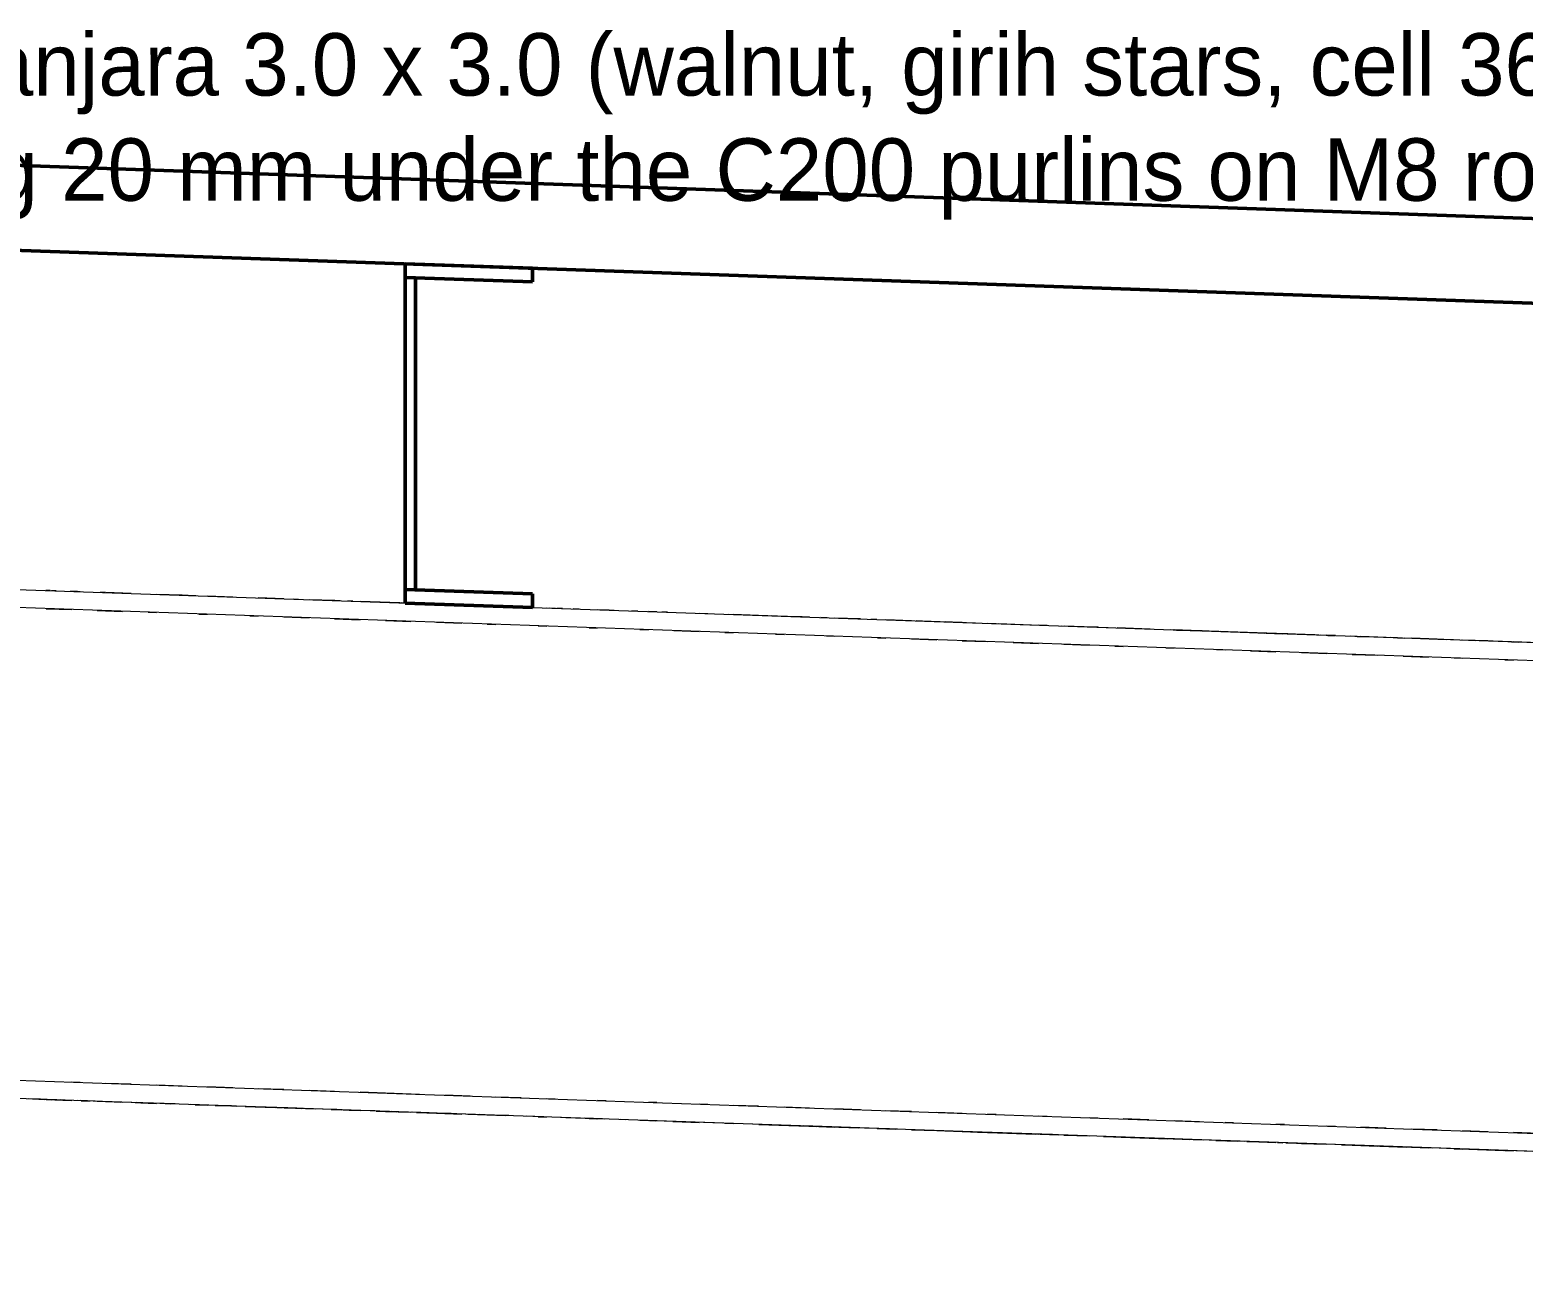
# Model space of a CAD drawing. Header units: metres. Extents: x 10 to 831, y 10 to 584.
# Drawn here: x 116.99 to 160.99, y 450.79 to 487.81 of the extents above; entities that cross this region are included whole.
import ezdxf
from ezdxf.enums import TextEntityAlignment as Align

# ---------------------------------------------------------------- set-up
doc = ezdxf.new("R2010")
doc.units = ezdxf.units.M
for name, color, linetype, lineweight in [('CUT', 7, 'Continuous', 50), ('TXT', 7, 'Continuous', 18), ('VIS', 8, 'Continuous', 13)]:
    doc.layers.add(name, color=color, linetype=linetype, lineweight=lineweight)

msp = doc.modelspace()

# ---------------------------------------------------------------- linework, layer by layer
at = {"layer": 'CUT'}
for p, q in [((165, 482.127), (30, 486.852)), ((30, 484.352), (165, 479.627)), ((131.8, 480.788), (128.05, 480.92)), ((128.05, 480.92), (128.05, 480.52)), ((128.35, 480.51), (128.05, 480.52)), ((128.05, 480.52), (128.05, 471.32)), ((128.05, 480.52), (131.8, 480.389)), ((128.35, 471.31), (128.35, 480.51)), ((131.8, 480.389), (131.8, 480.788)), ((131.8, 471.189), (128.05, 471.32)), ((128.05, 471.32), (128.05, 470.92)), ((128.05, 471.32), (128.35, 471.31)), ((128.05, 470.92), (131.8, 470.789)), ((131.8, 470.789), (131.8, 471.189))]:
    msp.add_line(p, q, dxfattribs=at)
at = {"layer": 'VIS'}
for p, q in [((30, 486.852), (162.75, 482.206)), ((165, 482.127), (30, 486.852)), ((162.5, 482.214), (30, 486.852)), ((165, 479.627), (30, 484.352)), ((30, 484.352), (165, 479.627)), ((30, 484.352), (165, 479.627)), ((128.55, 483.403), (101.8, 484.339)), ((102.05, 484.33), (130.3, 483.341)), ((117.164, 483.801), (115.917, 483.845)), ((117.159, 483.801), (116.456, 483.826)), ((118.55, 483.752), (116.8, 483.814)), ((117.087, 483.803), (116.837, 483.812)), ((117.403, 483.793), (117.155, 483.802)), ((117.159, 483.801), (117.393, 483.793)), ((117.511, 483.789), (117.261, 483.798)), ((117.401, 483.793), (117.264, 483.798)), ((117.628, 483.784), (117.378, 483.793)), ((118.14, 483.767), (117.4, 483.793)), ((117.401, 483.793), (117.538, 483.788)), ((117.403, 483.793), (117.652, 483.784)), ((124.68, 483.538), (117.425, 483.792)), ((117.728, 483.781), (117.478, 483.79)), ((117.511, 483.789), (117.761, 483.78)), ((118.662, 483.749), (117.609, 483.786)), ((117.628, 483.784), (117.879, 483.776)), ((117.647, 483.784), (117.894, 483.775)), ((118.453, 483.756), (117.704, 483.782)), ((117.996, 483.772), (117.746, 483.78)), ((118.013, 483.772), (117.768, 483.78)), ((117.957, 483.773), (117.816, 483.778)), ((118.1, 483.768), (117.852, 483.777)), ((118.564, 483.752), (117.861, 483.776)), ((117.957, 483.773), (118.099, 483.769)), ((118.013, 483.772), (118.258, 483.763)), ((118.096, 483.769), (118.798, 483.744)), ((118.894, 483.74), (118.149, 483.766)), ((118.501, 483.754), (118.251, 483.763)), ((118.509, 483.754), (118.27, 483.763)), ((118.587, 483.751), (118.337, 483.76)), ((118.397, 483.758), (118.645, 483.749)), ((120.683, 483.678), (118.431, 483.757)), ((118.453, 483.756), (118.703, 483.747)), ((118.729, 483.746), (118.479, 483.755)), ((118.509, 483.754), (118.749, 483.745)), ((119.375, 483.724), (118.663, 483.749)), ((118.995, 483.737), (118.745, 483.745)), ((119.511, 483.719), (118.761, 483.745)), ((118.764, 483.745), (119.492, 483.719)), ((119.129, 483.732), (118.879, 483.741)), ((119.127, 483.732), (118.88, 483.741)), ((118.901, 483.74), (119.612, 483.716)), ((119.659, 483.714), (118.91, 483.74)), ((119.693, 483.712), (118.943, 483.738)), ((119.249, 483.728), (119.007, 483.736)), ((119.011, 483.736), (119.261, 483.727)), ((119.281, 483.727), (119.031, 483.736)), ((119.127, 483.732), (119.374, 483.724)), ((119.129, 483.732), (119.379, 483.724)), ((119.16, 483.731), (119.409, 483.723)), ((119.501, 483.719), (119.267, 483.727)), ((122.178, 483.625), (119.426, 483.722)), ((119.73, 483.711), (119.48, 483.72)), ((119.501, 483.719), (119.735, 483.711)), ((119.887, 483.706), (119.639, 483.715)), ((119.682, 483.713), (121.434, 483.651)), ((119.693, 483.712), (119.943, 483.704)), ((120.768, 483.675), (119.715, 483.712)), ((120.001, 483.702), (119.751, 483.711)), ((153.05, 482.545), (119.8, 483.709)), ((120.114, 483.698), (119.867, 483.707)), ((120.63, 483.679), (119.879, 483.706)), ((119.887, 483.706), (120.136, 483.697)), ((119.914, 483.705), (120.163, 483.696)), ((120.114, 483.698), (120.36, 483.689)), ((120.267, 483.692), (120.119, 483.697)), ((120.13, 483.697), (120.38, 483.688)), ((120.952, 483.668), (120.203, 483.695)), ((120.464, 483.685), (120.219, 483.694)), ((121.01, 483.666), (120.26, 483.692)), ((120.267, 483.692), (120.416, 483.687)), ((120.587, 483.681), (120.338, 483.69)), ((120.423, 483.687), (120.662, 483.678)), ((120.464, 483.685), (120.709, 483.677)), ((120.51, 483.684), (120.76, 483.675)), ((120.587, 483.681), (120.836, 483.673)), ((120.881, 483.671), (120.633, 483.679)), ((121.001, 483.666), (120.751, 483.675)), ((120.881, 483.671), (121.129, 483.662)), ((121.156, 483.662), (120.907, 483.67)), ((120.952, 483.668), (121.202, 483.659)), ((121.232, 483.659), (120.982, 483.668)), ((121.001, 483.666), (121.251, 483.658)), ((121.177, 483.661), (121.427, 483.652)), ((121.232, 483.659), (121.482, 483.65)), ((121.594, 483.646), (121.347, 483.654)), ((122.13, 483.627), (121.38, 483.654)), ((122.652, 483.609), (121.405, 483.653)), ((121.777, 483.639), (121.528, 483.649)), ((121.594, 483.646), (121.84, 483.637)), ((121.858, 483.636), (121.619, 483.645)), ((121.63, 483.644), (121.88, 483.636)), ((121.678, 483.643), (123.929, 483.564)), ((121.935, 483.634), (121.69, 483.643)), ((121.751, 483.64), (121.995, 483.632)), ((121.777, 483.639), (122.027, 483.631)), ((122.874, 483.601), (121.821, 483.638)), ((121.858, 483.636), (122.098, 483.629)), ((122.163, 483.626), (121.92, 483.635)), ((121.935, 483.634), (122.18, 483.625)), ((122.696, 483.608), (121.945, 483.634)), ((122.233, 483.623), (121.983, 483.632)), ((122.696, 483.608), (121.984, 483.632)), ((122.24, 483.623), (121.995, 483.632)), ((122.371, 483.619), (122.123, 483.627)), ((122.153, 483.626), (122.403, 483.617)), ((122.178, 483.625), (122.428, 483.617)), ((122.195, 483.625), (122.946, 483.599)), ((122.222, 483.624), (122.933, 483.599)), ((122.233, 483.623), (122.483, 483.615)), ((122.494, 483.615), (122.244, 483.623)), ((122.5, 483.614), (122.25, 483.623)), ((122.51, 483.614), (122.26, 483.623)), ((122.576, 483.611), (122.328, 483.62)), ((122.58, 483.611), (122.333, 483.62)), ((122.58, 483.611), (122.827, 483.603)), ((122.915, 483.6), (122.67, 483.609)), ((123.451, 483.581), (122.701, 483.607)), ((123.631, 483.575), (122.881, 483.601)), ((122.915, 483.6), (123.16, 483.591)), ((122.951, 483.599), (123.201, 483.589)), ((123.234, 483.589), (122.984, 483.597)), ((123.365, 483.584), (123.116, 483.592)), ((123.131, 483.592), (123.381, 483.583)), ((123.234, 483.589), (123.484, 483.58)), ((123.494, 483.579), (123.244, 483.588)), ((123.588, 483.576), (123.338, 483.585)), ((123.365, 483.584), (123.613, 483.575)), ((123.772, 483.569), (123.533, 483.578)), ((123.651, 483.574), (123.9, 483.565)), ((124.01, 483.562), (123.76, 483.57)), ((123.772, 483.569), (124.011, 483.562)), ((123.966, 483.563), (123.805, 483.569)), ((124.06, 483.56), (123.813, 483.569)), ((124.15, 483.557), (123.9, 483.565)), ((126.687, 483.467), (123.935, 483.564)), ((123.966, 483.563), (124.127, 483.558)), ((124.235, 483.553), (123.985, 483.562)), ((124.01, 483.562), (124.26, 483.553)), ((124.773, 483.535), (124.024, 483.561)), ((124.06, 483.56), (124.307, 483.551)), ((124.358, 483.549), (124.11, 483.558)), ((124.386, 483.548), (124.141, 483.557)), ((124.235, 483.553), (124.485, 483.545)), ((124.274, 483.552), (124.523, 483.543)), ((124.981, 483.528), (124.349, 483.549)), ((124.358, 483.549), (124.607, 483.541)), ((125.132, 483.522), (124.381, 483.548)), ((125.147, 483.521), (124.398, 483.548)), ((124.41, 483.548), (124.66, 483.538)), ((125.198, 483.52), (124.447, 483.546)), ((124.591, 483.541), (125.32, 483.515)), ((124.632, 483.539), (124.882, 483.531)), ((124.648, 483.539), (125.396, 483.513)), ((124.68, 483.538), (124.93, 483.529)), ((125.45, 483.511), (124.7, 483.537)), ((125, 483.527), (124.75, 483.535)), ((125.047, 483.525), (124.8, 483.534)), ((125.063, 483.524), (124.814, 483.533)), ((125.077, 483.524), (124.834, 483.533)), ((125.088, 483.524), (124.838, 483.533)), ((125.208, 483.519), (124.968, 483.528)), ((125.236, 483.519), (124.986, 483.527)), ((125.047, 483.525), (125.293, 483.517)), ((125.063, 483.524), (125.312, 483.516)), ((125.367, 483.514), (125.121, 483.522)), ((125.186, 483.52), (126.938, 483.459)), ((125.198, 483.52), (125.448, 483.511)), ((125.451, 483.511), (125.201, 483.519)), ((125.208, 483.519), (125.447, 483.511)), ((125.236, 483.519), (125.486, 483.51)), ((125.509, 483.509), (125.259, 483.518)), ((125.367, 483.514), (125.612, 483.505)), ((125.45, 483.511), (125.7, 483.502)), ((125.509, 483.509), (125.759, 483.5)), ((125.849, 483.497), (125.6, 483.505)), ((126.527, 483.474), (125.787, 483.499)), ((125.849, 483.497), (126.097, 483.488)), ((126.632, 483.469), (125.882, 483.496)), ((126.237, 483.483), (125.987, 483.492)), ((126.033, 483.49), (126.773, 483.465)), ((126.132, 483.487), (126.382, 483.478)), ((126.928, 483.46), (126.178, 483.486)), ((126.237, 483.483), (126.487, 483.474)), ((126.589, 483.471), (126.338, 483.48)), ((126.644, 483.469), (126.395, 483.478)), ((127.087, 483.453), (126.455, 483.476)), ((127.269, 483.447), (126.52, 483.474)), ((126.837, 483.462), (126.592, 483.471)), ((126.842, 483.462), (126.594, 483.471)), ((126.993, 483.457), (126.743, 483.466)), ((127.509, 483.439), (126.759, 483.465)), ((126.77, 483.465), (127.019, 483.456)), ((126.837, 483.462), (127.082, 483.454)), ((126.842, 483.462), (127.091, 483.453)), ((127.121, 483.452), (126.882, 483.461)), ((128.14, 483.417), (126.893, 483.46)), ((127.238, 483.448), (126.988, 483.457)), ((127.009, 483.457), (127.259, 483.447)), ((127.121, 483.452), (127.361, 483.444)), ((127.143, 483.452), (127.891, 483.426)), ((127.948, 483.423), (127.199, 483.45)), ((127.238, 483.448), (127.488, 483.44)), ((127.499, 483.44), (127.249, 483.448)), ((127.513, 483.439), (127.267, 483.447)), ((128.133, 483.417), (127.383, 483.443)), ((128.2, 483.414), (127.449, 483.441)), ((127.513, 483.439), (127.76, 483.43)), ((127.818, 483.428), (127.573, 483.437)), ((127.836, 483.428), (127.588, 483.436)), ((127.633, 483.434), (127.883, 483.426)), ((127.993, 483.422), (127.743, 483.43)), ((127.991, 483.422), (127.748, 483.43)), ((127.818, 483.428), (128.063, 483.42)), ((127.836, 483.428), (128.084, 483.419)), ((127.948, 483.423), (128.198, 483.415)), ((128.239, 483.413), (127.989, 483.422)), ((127.991, 483.422), (128.234, 483.413)), ((128.101, 483.418), (128.834, 483.392)), ((128.2, 483.414), (128.45, 483.406)), ((128.239, 483.413), (128.489, 483.404)), ((128.993, 483.387), (128.253, 483.413)), ((129.009, 483.386), (128.259, 483.413)), ((128.589, 483.401), (128.345, 483.409)), ((128.5, 483.404), (129.24, 483.379)), ((128.509, 483.404), (128.759, 483.395)), ((129.614, 483.365), (128.561, 483.402)), ((129.634, 483.365), (128.883, 483.391)), ((136.188, 483.135), (128.933, 483.389)), ((129.24, 483.379), (128.99, 483.387)), ((129.289, 483.377), (129.043, 483.385)), ((129.326, 483.375), (129.078, 483.384)), ((129.134, 483.382), (129.384, 483.373)), ((129.24, 483.379), (129.49, 483.37)), ((129.289, 483.377), (129.534, 483.368)), ((129.539, 483.368), (129.291, 483.377)), ((129.326, 483.375), (129.575, 483.366)), ((129.638, 483.365), (129.388, 483.373)), ((132.192, 483.275), (129.44, 483.372)), ((129.765, 483.36), (129.516, 483.369)), ((130.447, 483.336), (129.697, 483.363)), ((129.98, 483.352), (129.733, 483.361)), ((129.998, 483.352), (129.748, 483.361)), ((130.508, 483.334), (129.758, 483.36)), ((130.635, 483.33), (129.887, 483.356)), ((129.947, 483.353), (130.697, 483.327)), ((130.702, 483.327), (129.951, 483.353)), ((129.98, 483.352), (130.227, 483.344)), ((130.241, 483.344), (129.991, 483.352)), ((130.008, 483.351), (130.258, 483.342)), ((130.269, 483.342), (130.024, 483.351)), ((130.32, 483.341), (130.072, 483.349)), ((130.136, 483.347), (130.385, 483.338)), ((130.269, 483.342), (130.514, 483.333)), ((130.32, 483.341), (130.568, 483.332)), ((131.134, 483.312), (130.385, 483.338)), ((130.419, 483.337), (130.662, 483.329)), ((130.635, 483.33), (130.884, 483.321)), ((131.721, 483.291), (130.668, 483.329)), ((130.69, 483.327), (132.442, 483.267)), ((130.702, 483.327), (131.453, 483.301)), ((130.967, 483.318), (130.72, 483.327)), ((130.967, 483.318), (131.707, 483.292)), ((131.242, 483.308), (130.992, 483.317)), ((131.492, 483.299), (131.242, 483.308)), ((131.498, 483.299), (131.248, 483.308)), ((131.313, 483.306), (131.562, 483.297)), ((131.59, 483.296), (131.34, 483.305)), ((131.74, 483.291), (131.495, 483.299)), ((131.81, 483.288), (131.562, 483.297)), ((131.63, 483.294), (131.874, 483.286)), ((132.446, 483.266), (131.696, 483.293)), ((131.74, 483.291), (131.985, 483.283)), ((132.008, 483.281), (131.758, 483.29)), ((132.135, 483.277), (131.885, 483.286)), ((135.188, 483.17), (131.935, 483.284)), ((132.243, 483.273), (131.993, 483.282)), ((132.262, 483.272), (132.012, 483.281)), ((132.026, 483.281), (132.275, 483.272)), ((132.132, 483.277), (132.382, 483.269)), ((132.135, 483.277), (132.385, 483.269)), ((132.447, 483.266), (132.2, 483.274)), ((132.262, 483.272), (132.511, 483.264)), ((133.628, 483.225), (132.381, 483.269)), ((132.446, 483.266), (132.696, 483.257)), ((132.447, 483.266), (132.693, 483.257)), ((132.72, 483.257), (132.475, 483.265)), ((132.804, 483.254), (132.555, 483.263)), ((132.631, 483.26), (133.379, 483.233)), ((132.72, 483.257), (132.966, 483.248)), ((132.804, 483.254), (133.053, 483.245)), ((133.09, 483.243), (132.84, 483.252)), ((133.682, 483.223), (132.931, 483.249)), ((133.704, 483.222), (132.954, 483.249)), ((133.244, 483.238), (132.994, 483.247)), ((133.186, 483.24), (136.438, 483.127)), ((133.433, 483.231), (133.187, 483.24)), ((133.827, 483.218), (133.195, 483.24)), ((133.508, 483.229), (133.258, 483.237)), ((133.636, 483.224), (133.385, 483.233)), ((133.433, 483.231), (133.68, 483.223)), ((133.508, 483.229), (133.757, 483.22)), ((133.797, 483.219), (133.549, 483.228)), ((133.636, 483.224), (133.886, 483.216)), ((133.704, 483.222), (133.955, 483.214)), ((133.998, 483.212), (133.747, 483.221)), ((134.015, 483.211), (133.767, 483.22)), ((133.797, 483.219), (134.046, 483.21)), ((134.191, 483.205), (133.946, 483.214)), ((134.05, 483.21), (154.8, 482.484)), ((134.191, 483.205), (134.436, 483.197)), ((134.945, 483.178), (134.195, 483.205)), ((134.451, 483.196), (134.206, 483.204)), ((154.195, 482.505), (134.432, 483.197)), ((134.451, 483.196), (134.695, 483.188)), ((134.745, 483.185), (134.495, 483.195)), ((135.257, 483.168), (134.508, 483.194)), ((134.913, 483.18), (134.667, 483.189)), ((134.687, 483.188), (134.937, 483.179)), ((134.745, 483.185), (134.996, 483.177)), ((135.007, 483.176), (134.757, 483.185)), ((134.758, 483.185), (135.007, 483.176)), ((135.126, 483.173), (134.876, 483.181)), ((135.136, 483.172), (134.886, 483.181)), ((134.913, 483.18), (135.16, 483.171)), ((135.172, 483.171), (134.927, 483.18)), ((134.945, 483.178), (135.195, 483.17)), ((135.007, 483.176), (135.257, 483.168)), ((135.288, 483.167), (135.039, 483.176)), ((135.136, 483.172), (135.386, 483.163)), ((135.172, 483.171), (135.417, 483.162)), ((135.933, 483.144), (135.301, 483.166)), ((136.123, 483.137), (135.375, 483.163)), ((137.696, 483.082), (135.444, 483.161)), ((135.746, 483.15), (135.496, 483.159)), ((135.624, 483.155), (135.874, 483.146)), ((135.9, 483.145), (135.653, 483.154)), ((135.687, 483.153), (135.938, 483.144)), ((135.99, 483.142), (135.74, 483.151)), ((135.746, 483.15), (135.997, 483.142)), ((135.9, 483.145), (136.147, 483.136)), ((136.206, 483.135), (135.957, 483.144)), ((136.281, 483.132), (136.033, 483.141)), ((136.195, 483.135), (137.946, 483.074)), ((136.206, 483.135), (136.457, 483.126)), ((136.497, 483.125), (136.247, 483.133)), ((136.502, 483.124), (136.253, 483.133)), ((137.007, 483.106), (136.257, 483.133)), ((136.281, 483.132), (136.53, 483.123)), ((136.637, 483.12), (136.387, 483.128)), ((136.642, 483.12), (136.397, 483.128)), ((136.747, 483.115), (136.497, 483.125)), ((136.502, 483.124), (136.751, 483.115)), ((136.507, 483.124), (136.757, 483.115)), ((136.637, 483.12), (136.887, 483.111)), ((137.38, 483.094), (136.64, 483.12)), ((136.642, 483.12), (136.888, 483.111)), ((136.921, 483.11), (136.671, 483.118)), ((137.443, 483.091), (136.694, 483.118)), ((136.741, 483.116), (161.389, 482.253)), ((136.747, 483.115), (136.998, 483.107)), ((136.887, 483.111), (137.627, 483.085)), ((136.943, 483.108), (137.193, 483.1)), ((137.753, 483.081), (137.005, 483.106)), ((137.275, 483.097), (137.027, 483.106)), ((137.254, 483.098), (137.504, 483.089)), ((138.461, 483.055), (137.408, 483.092)), ((137.748, 483.081), (137.498, 483.089)), ((137.623, 483.085), (137.868, 483.077)), ((137.748, 483.081), (137.999, 483.072)), ((138.506, 483.054), (137.757, 483.081)), ((139.116, 483.033), (137.869, 483.077)), ((138.138, 483.067), (137.887, 483.075)), ((161.14, 482.262), (137.985, 483.072)), ((138.007, 483.072), (138.256, 483.063)), ((138.119, 483.067), (138.867, 483.041)), ((138.367, 483.059), (138.12, 483.067)), ((138.367, 483.059), (138.613, 483.05)), ((139.209, 483.029), (138.458, 483.055)), ((138.749, 483.046), (138.499, 483.054)), ((138.765, 483.045), (138.517, 483.053)), ((139.442, 483.022), (138.693, 483.048)), ((138.996, 483.037), (138.746, 483.046)), ((138.749, 483.046), (139, 483.037)), ((138.765, 483.045), (139.014, 483.036)), ((139.094, 483.034), (138.849, 483.042)), ((138.899, 483.04), (139.149, 483.032)), ((139.094, 483.034), (139.339, 483.025)), ((139.847, 483.007), (139.107, 483.033)), ((139.138, 483.032), (139.388, 483.023)), ((139.209, 483.029), (139.459, 483.02)), ((139.489, 483.019), (139.239, 483.029)), ((140.006, 483.001), (139.256, 483.028)), ((139.591, 483.016), (139.341, 483.025)), ((139.353, 483.024), (140.093, 482.999)), ((139.638, 483.014), (139.388, 483.023)), ((139.442, 483.022), (139.692, 483.013)), ((139.75, 483.01), (139.5, 483.019)), ((140.25, 482.993), (139.501, 483.019)), ((139.506, 483.019), (139.756, 483.01)), ((139.759, 483.01), (139.511, 483.019)), ((140.567, 482.982), (139.514, 483.019)), ((139.75, 483.01), (140.001, 483.001)), ((139.759, 483.01), (140.007, 483.001)), ((140.614, 482.981), (140.364, 482.989)), ((141.139, 482.962), (140.389, 482.988)), ((140.751, 482.976), (140.501, 482.984)), ((140.833, 482.972), (140.587, 482.981)), ((140.613, 482.981), (141.362, 482.954)), ((140.978, 482.967), (140.73, 482.976)), ((140.751, 482.976), (141.002, 482.966)), ((140.833, 482.972), (141.08, 482.964)), ((141.611, 482.945), (140.863, 482.971)), ((148.197, 482.715), (140.941, 482.969)), ((143.2, 482.89), (140.948, 482.969)), ((142.212, 482.925), (140.96, 482.968)), ((141.25, 482.958), (141.001, 482.966)), ((141.941, 482.934), (141.191, 482.96)), ((141.495, 482.95), (141.245, 482.958)), ((141.506, 482.949), (141.256, 482.958)), ((141.752, 482.94), (141.502, 482.949)), ((141.82, 482.938), (141.573, 482.947)), ((141.752, 482.94), (142.003, 482.931)), ((141.82, 482.938), (142.067, 482.93)), ((142.64, 482.909), (141.889, 482.936)), ((141.941, 482.934), (142.191, 482.925)), ((142.243, 482.923), (141.995, 482.932)), ((142.673, 482.908), (142.041, 482.931)), ((142.139, 482.927), (142.389, 482.918)), ((142.199, 482.925), (143.45, 482.881)), ((142.212, 482.925), (142.462, 482.916)), ((142.243, 482.923), (142.491, 482.914)), ((142.746, 482.905), (142.496, 482.914)), ((142.754, 482.905), (142.504, 482.914)), ((142.968, 482.898), (142.719, 482.906)), ((142.754, 482.905), (143.004, 482.897)), ((143.005, 482.897), (142.756, 482.905)), ((143.236, 482.889), (142.988, 482.897)), ((143.005, 482.897), (143.255, 482.888)), ((143.3, 482.886), (143.053, 482.895)), ((143.236, 482.889), (143.485, 482.88)), ((143.3, 482.886), (143.546, 482.877)), ((144.605, 482.841), (143.358, 482.884)), ((143.607, 482.875), (143.358, 482.884)), ((144.14, 482.857), (143.39, 482.883)), ((143.754, 482.87), (143.504, 482.879)), ((143.607, 482.875), (144.355, 482.85)), ((143.64, 482.875), (143.89, 482.865)), ((144.439, 482.846), (143.69, 482.873)), ((143.988, 482.862), (143.738, 482.871)), ((143.754, 482.87), (144.005, 482.861)), ((144.714, 482.837), (143.963, 482.863)), ((144.286, 482.851), (144.04, 482.861)), ((144.78, 482.835), (144.148, 482.856)), ((144.505, 482.844), (144.255, 482.853)), ((144.286, 482.851), (144.533, 482.843)), ((144.439, 482.846), (144.689, 482.837)), ((144.727, 482.837), (144.478, 482.845)), ((144.505, 482.844), (144.755, 482.836)), ((144.755, 482.836), (144.505, 482.844)), ((145.641, 482.804), (144.891, 482.83)), ((147.696, 482.733), (144.944, 482.829)), ((145.243, 482.818), (144.993, 482.827)), ((145.141, 482.822), (145.391, 482.813)), ((145.195, 482.82), (147.947, 482.724)), ((145.454, 482.811), (145.206, 482.82)), ((145.243, 482.818), (145.492, 482.809)), ((145.494, 482.809), (145.244, 482.818)), ((145.72, 482.802), (145.472, 482.81)), ((145.756, 482.8), (145.507, 482.809)), ((145.766, 482.8), (145.52, 482.808)), ((146.438, 482.776), (145.689, 482.803)), ((145.72, 482.802), (145.969, 482.793)), ((146.505, 482.774), (145.755, 482.8)), ((145.766, 482.8), (146.013, 482.791)), ((146.005, 482.791), (146.255, 482.783)), ((147.308, 482.746), (146.254, 482.783)), ((147.1, 482.754), (146.351, 482.779)), ((147.142, 482.752), (146.391, 482.778)), ((146.438, 482.776), (146.688, 482.768)), ((148.704, 482.697), (146.452, 482.776)), ((146.714, 482.767), (146.466, 482.776)), ((146.754, 482.765), (146.506, 482.774)), ((146.757, 482.765), (146.507, 482.774)), ((146.6, 482.77), (146.85, 482.762)), ((146.641, 482.769), (146.891, 482.76)), ((146.714, 482.767), (146.962, 482.758)), ((146.754, 482.765), (147, 482.757)), ((147.716, 482.731), (146.965, 482.758)), ((148.004, 482.721), (147.255, 482.748)), ((147.593, 482.736), (147.343, 482.745)), ((148.238, 482.714), (147.489, 482.74)), ((147.74, 482.731), (147.493, 482.74)), ((147.505, 482.739), (147.754, 482.731)), ((149.26, 482.678), (147.508, 482.739)), ((147.703, 482.732), (148.954, 482.688)), ((147.716, 482.731), (147.966, 482.723)), ((147.738, 482.731), (147.988, 482.722)), ((147.74, 482.731), (147.957, 482.724)), ((147.993, 482.722), (147.744, 482.731)), ((148.642, 482.7), (147.892, 482.726)), ((148.204, 482.715), (147.956, 482.724)), ((148.142, 482.717), (148.392, 482.708)), ((148.937, 482.689), (148.187, 482.715)), ((148.191, 482.715), (150.443, 482.636)), ((148.196, 482.715), (148.446, 482.706)), ((148.486, 482.704), (148.236, 482.714)), ((148.259, 482.712), (148.51, 482.704)), ((149.413, 482.673), (148.361, 482.709)), ((149.041, 482.686), (148.39, 482.708)), ((148.607, 482.701), (149.475, 482.67)), ((149.594, 482.666), (148.845, 482.692)), ((149.095, 482.683), (148.846, 482.692)), ((148.937, 482.689), (149.187, 482.68)), ((149.198, 482.68), (148.95, 482.688)), ((149.005, 482.687), (149.255, 482.678)), ((149.095, 482.683), (149.844, 482.657)), ((149.198, 482.68), (149.446, 482.671)), ((149.505, 482.669), (149.255, 482.678)), ((149.643, 482.664), (149.393, 482.673)), ((150.218, 482.644), (149.467, 482.671)), ((149.475, 482.67), (149.695, 482.663)), ((149.643, 482.664), (149.893, 482.655)), ((150.688, 482.627), (149.943, 482.654)), ((150.734, 482.626), (149.986, 482.653)), ((150.261, 482.642), (150.011, 482.651)), ((150.191, 482.645), (150.937, 482.619)), ((150.218, 482.644), (150.969, 482.618)), ((150.493, 482.635), (150.243, 482.643)), ((150.261, 482.642), (150.511, 482.634)), ((151.52, 482.599), (150.466, 482.635)), ((151.436, 482.601), (150.686, 482.627)), ((151.004, 482.616), (150.754, 482.625)), ((151.143, 482.611), (150.893, 482.62)), ((150.936, 482.619), (151.186, 482.61)), ((151.004, 482.616), (151.254, 482.608)), ((151.262, 482.607), (151.012, 482.616)), ((151.143, 482.611), (151.393, 482.603)), ((151.194, 482.61), (151.444, 482.601)), ((151.262, 482.607), (151.512, 482.599)), ((152.587, 482.561), (151.34, 482.605)), ((151.682, 482.593), (151.433, 482.601)), ((151.589, 482.596), (152.837, 482.553)), ((151.682, 482.593), (151.93, 482.584)), ((154.208, 482.505), (151.956, 482.584)), ((152.263, 482.572), (152.013, 482.582)), ((152.417, 482.567), (152.169, 482.576)), ((152.194, 482.575), (152.444, 482.566)), ((152.206, 482.575), (154.458, 482.495)), ((152.503, 482.564), (152.253, 482.573)), ((152.263, 482.572), (152.513, 482.564)), ((152.644, 482.559), (152.394, 482.568)), ((152.675, 482.558), (152.428, 482.567)), ((160.205, 482.294), (152.45, 482.566)), ((153.22, 482.539), (152.469, 482.565)), ((152.503, 482.564), (152.753, 482.555)), ((152.644, 482.559), (152.894, 482.551)), ((152.675, 482.558), (152.924, 482.55)), ((153.435, 482.532), (152.685, 482.558)), ((152.72, 482.557), (153.47, 482.531)), ((152.731, 482.556), (153.48, 482.53)), ((152.985, 482.548), (152.735, 482.556)), ((152.992, 482.547), (152.742, 482.556)), ((153.23, 482.538), (152.981, 482.548)), ((153.626, 482.525), (152.994, 482.547)), ((153.264, 482.538), (153.014, 482.546)), ((153.195, 482.54), (153.445, 482.531)), ((153.264, 482.538), (153.514, 482.529)), ((153.388, 482.533), (153.638, 482.524)), ((153.435, 482.532), (153.684, 482.523)), ((153.644, 482.524), (154.395, 482.498)), ((154.503, 482.494), (153.753, 482.52)), ((154.145, 482.506), (153.895, 482.515)), ((154.166, 482.506), (153.917, 482.514)), ((154.003, 482.511), (154.253, 482.503)), ((154.265, 482.502), (154.015, 482.511)), ((154.166, 482.506), (154.414, 482.498)), ((154.195, 482.505), (154.446, 482.496)), ((154.265, 482.502), (154.516, 482.493)), ((155.082, 482.474), (154.333, 482.5)), ((154.583, 482.491), (155.331, 482.465)), ((155.16, 482.471), (154.911, 482.48)), ((155.722, 482.452), (154.971, 482.477)), ((155.266, 482.467), (155.016, 482.476)), ((155.732, 482.451), (155.1, 482.473)), ((155.145, 482.471), (155.895, 482.445)), ((155.16, 482.471), (155.408, 482.462)), ((155.933, 482.444), (155.184, 482.471)), ((155.196, 482.47), (155.446, 482.461)), ((156.003, 482.442), (155.253, 482.468)), ((155.266, 482.467), (155.516, 482.458)), ((155.595, 482.456), (155.345, 482.464)), ((155.645, 482.454), (155.395, 482.463)), ((155.433, 482.462), (156.183, 482.436)), ((155.726, 482.452), (155.477, 482.46)), ((155.503, 482.459), (156.253, 482.433)), ((155.55, 482.457), (155.8, 482.449)), ((155.722, 482.452), (155.972, 482.442)), ((155.726, 482.452), (155.976, 482.442)), ((156.153, 482.437), (155.905, 482.445)), ((156.194, 482.435), (155.965, 482.443)), ((156.267, 482.433), (156.017, 482.441)), ((156.153, 482.437), (156.401, 482.428)), ((156.194, 482.435), (156.422, 482.427)), ((156.197, 482.435), (156.447, 482.426)), ((156.202, 482.435), (160.455, 482.286)), ((156.484, 482.425), (156.234, 482.433)), ((156.267, 482.433), (156.517, 482.423)), ((157.146, 482.402), (156.396, 482.428)), ((156.893, 482.41), (156.645, 482.419)), ((156.646, 482.419), (157.397, 482.393)), ((156.991, 482.407), (156.741, 482.416)), ((158.075, 482.369), (156.828, 482.413)), ((157.095, 482.404), (156.845, 482.412)), ((156.893, 482.41), (157.142, 482.402)), ((157.268, 482.397), (157.018, 482.406)), ((157.198, 482.4), (157.448, 482.391)), ((158.26, 482.362), (157.207, 482.399)), ((157.502, 482.389), (157.252, 482.398)), ((157.268, 482.397), (157.519, 482.389)), ((157.577, 482.387), (157.327, 482.396)), ((160.205, 482.294), (157.453, 482.391)), ((159.712, 482.312), (157.46, 482.39)), ((157.502, 482.389), (157.752, 482.38)), ((157.576, 482.387), (158.325, 482.361)), ((158.432, 482.356), (157.682, 482.383)), ((157.71, 482.382), (159.962, 482.303)), ((158.647, 482.349), (157.897, 482.375)), ((157.932, 482.374), (158.682, 482.348)), ((158.223, 482.364), (157.973, 482.373)), ((158.725, 482.346), (157.974, 482.373)), ((158.269, 482.362), (158.019, 482.371)), ((158.146, 482.366), (158.897, 482.341)), ((158.203, 482.365), (159.954, 482.303)), ((158.223, 482.364), (158.472, 482.355)), ((158.269, 482.362), (158.519, 482.354)), ((158.385, 482.358), (158.634, 482.349)), ((158.725, 482.346), (158.975, 482.337)), ((159.002, 482.337), (158.752, 482.346)), ((159.002, 482.337), (159.252, 482.328)), ((159.27, 482.327), (159.02, 482.336)), ((159.49, 482.32), (159.24, 482.328)), ((159.27, 482.327), (159.52, 482.318)), ((160.366, 482.289), (159.313, 482.326)), ((160.147, 482.296), (159.397, 482.323)), ((159.647, 482.314), (160.397, 482.288)), ((159.907, 482.305), (159.674, 482.313)), ((160.431, 482.287), (159.681, 482.313)), ((160.57, 482.282), (159.821, 482.308)), ((159.907, 482.305), (160.141, 482.297)), ((160.271, 482.293), (160.021, 482.301)), ((160.071, 482.3), (160.82, 482.273)), ((160.502, 482.284), (160.252, 482.293)), ((160.271, 482.293), (160.522, 482.284)), ((160.431, 482.287), (160.681, 482.278)), ((161.219, 482.259), (160.469, 482.286)), ((160.502, 482.284), (160.752, 482.275)), ((160.705, 482.277), (160.956, 482.269)), ((160.719, 482.276), (160.969, 482.268)), ((160.983, 482.267), (160.733, 482.276)), ((161.148, 482.261), (160.898, 482.27)), ((116.41, 481.327), (117.155, 481.302)), ((116.701, 481.317), (117.417, 481.292)), ((116.794, 481.314), (117.541, 481.288)), ((117.002, 481.307), (117.252, 481.298)), ((117.05, 481.305), (139.8, 480.509)), ((117.176, 481.3), (117.421, 481.292)), ((117.18, 481.3), (119.933, 481.204)), ((117.338, 481.295), (117.579, 481.286)), ((117.511, 481.289), (118.261, 481.263)), ((117.628, 481.284), (118.379, 481.259)), ((117.675, 481.283), (125.931, 480.994)), ((117.855, 481.277), (118.598, 481.251)), ((117.863, 481.277), (118.604, 481.25)), ((117.9, 481.275), (118.149, 481.267)), ((118.025, 481.271), (118.273, 481.262)), ((118.157, 481.266), (118.402, 481.257)), ((118.295, 481.262), (119.513, 481.219)), ((118.434, 481.257), (118.681, 481.248)), ((118.611, 481.25), (119.327, 481.226)), ((118.786, 481.244), (120.03, 481.201)), ((118.787, 481.244), (119.028, 481.236)), ((118.894, 481.24), (119.142, 481.232)), ((119.129, 481.232), (119.879, 481.206)), ((119.414, 481.223), (119.664, 481.214)), ((119.511, 481.219), (119.761, 481.21)), ((119.54, 481.218), (123.289, 481.087)), ((120.236, 481.193), (120.961, 481.168)), ((120.333, 481.19), (121.074, 481.164)), ((120.384, 481.189), (120.633, 481.18)), ((120.51, 481.184), (120.759, 481.175)), ((121.291, 481.156), (120.559, 481.182)), ((120.571, 481.182), (120.818, 481.173)), ((120.587, 481.181), (120.837, 481.173)), ((120.61, 481.181), (120.856, 481.172)), ((120.63, 481.18), (120.88, 481.171)), ((121.001, 481.167), (121.251, 481.158)), ((121.01, 481.167), (121.76, 481.14)), ((121.167, 481.161), (121.915, 481.135)), ((121.275, 481.157), (122.022, 481.131)), ((121.322, 481.155), (121.57, 481.147)), ((121.378, 481.154), (121.626, 481.145)), ((121.592, 481.146), (121.837, 481.137)), ((121.685, 481.142), (122.41, 481.118)), ((122.088, 481.128), (122.338, 481.12)), ((122.13, 481.127), (122.381, 481.119)), ((122.191, 481.125), (123.409, 481.082)), ((122.371, 481.119), (123.116, 481.092)), ((122.51, 481.114), (123.26, 481.088)), ((122.685, 481.108), (125.437, 481.012)), ((122.996, 481.097), (123.245, 481.088)), ((123.266, 481.088), (124.013, 481.062)), ((123.297, 481.087), (124.038, 481.061)), ((123.5, 481.079), (123.75, 481.071)), ((123.588, 481.076), (123.838, 481.067)), ((123.618, 481.075), (123.859, 481.067)), ((123.631, 481.074), (123.881, 481.066)), ((123.694, 481.072), (123.944, 481.063)), ((123.862, 481.067), (124.11, 481.058)), ((124.01, 481.062), (124.759, 481.035)), ((124.045, 481.06), (124.29, 481.052)), ((124.294, 481.052), (125.036, 481.026)), ((124.539, 481.043), (124.38, 481.048)), ((124.41, 481.048), (124.66, 481.038)), ((124.855, 481.032), (125.104, 481.023)), ((125.026, 481.026), (125.272, 481.017)), ((125.05, 481.025), (163.3, 479.687)), ((125.067, 481.024), (125.308, 481.016)), ((125.132, 481.022), (125.382, 481.014)), ((125.258, 481.018), (126.005, 480.992)), ((125.482, 481.01), (125.73, 481.001)), ((125.509, 481.009), (126.259, 480.983)), ((125.766, 481), (127.001, 480.957)), ((125.999, 480.992), (126.249, 480.983)), ((126.008, 480.992), (126.253, 480.983)), ((126.088, 480.988), (126.818, 480.963)), ((163.05, 479.695), (126.3, 480.981)), ((126.346, 480.979), (126.594, 480.971)), ((126.539, 480.973), (129.289, 480.877)), ((126.772, 480.965), (126.613, 480.971)), ((126.632, 480.97), (126.883, 480.961)), ((126.655, 480.969), (127.902, 480.925)), ((127.249, 480.948), (127.996, 480.922)), ((127.339, 480.945), (127.588, 480.936)), ((127.509, 480.939), (127.759, 480.93)), ((127.967, 480.923), (128.216, 480.914)), ((129.657, 480.864), (128.05, 480.92)), ((128.05, 480.52), (128.05, 480.92)), ((128.05, 480.92), (128.05, 480.92)), ((131.8, 480.788), (128.05, 480.92)), ((128.05, 480.52), (128.05, 480.92)), ((128.05, 480.52), (128.05, 480.52)), ((128.05, 480.52), (131.8, 480.389)), ((128.35, 480.51), (128.05, 480.52)), ((128.05, 471.32), (128.05, 480.52)), ((128.05, 480.52), (128.05, 480.52)), ((128.35, 480.51), (128.05, 480.52)), ((128.05, 471.32), (128.05, 480.52)), ((131.8, 480.389), (128.05, 480.52)), ((128.133, 480.917), (128.383, 480.909)), ((128.189, 480.915), (130.941, 480.819)), ((128.256, 480.913), (128.503, 480.904)), ((128.333, 480.91), (129.078, 480.884)), ((128.35, 480.51), (128.35, 480.51)), ((128.35, 471.31), (128.35, 480.51)), ((128.35, 471.31), (128.35, 480.51)), ((128.461, 480.905), (128.707, 480.897)), ((128.499, 480.904), (128.749, 480.895)), ((128.589, 480.901), (128.839, 480.892)), ((128.73, 480.896), (129.471, 480.87)), ((129.009, 480.886), (129.258, 480.878)), ((129.183, 480.88), (137.439, 480.591)), ((129.241, 480.878), (129.988, 480.852)), ((129.442, 480.871), (129.687, 480.863)), ((129.634, 480.865), (129.884, 480.856)), ((129.823, 480.858), (130.072, 480.849)), ((130.089, 480.849), (130.339, 480.84)), ((130.453, 480.836), (130.702, 480.827)), ((130.508, 480.834), (131.258, 480.808)), ((130.635, 480.83), (131.385, 480.803)), ((130.817, 480.823), (131.065, 480.815)), ((131.227, 480.809), (131.97, 480.783)), ((131.232, 480.808), (131.979, 480.783)), ((131.693, 480.793), (132.434, 480.767)), ((131.8, 480.788), (131.8, 480.788)), ((131.8, 480.389), (131.8, 480.788)), ((131.8, 480.389), (131.8, 480.589)), ((131.81, 480.788), (132.555, 480.762)), ((132.008, 480.782), (132.758, 480.755)), ((132.143, 480.776), (132.892, 480.75)), ((132.635, 480.76), (132.885, 480.751)), ((132.877, 480.751), (133.123, 480.742)), ((132.939, 480.749), (133.188, 480.74)), ((133.039, 480.745), (136.289, 480.632)), ((133.224, 480.739), (133.971, 480.713)), ((133.301, 480.736), (133.549, 480.728)), ((133.508, 480.729), (134.257, 480.702)), ((133.636, 480.725), (134.386, 480.698)), ((133.693, 480.722), (136.445, 480.626)), ((134.406, 480.697), (134.234, 480.703)), ((134.294, 480.702), (134.543, 480.692)), ((134.657, 480.688), (135.398, 480.663)), ((134.694, 480.688), (135.438, 480.661)), ((134.997, 480.677), (135.247, 480.668)), ((135.136, 480.672), (135.887, 480.646)), ((135.424, 480.662), (135.673, 480.653)), ((135.507, 480.659), (135.757, 480.65)), ((135.713, 480.652), (136.46, 480.625)), ((135.785, 480.649), (136.033, 480.64)), ((136.591, 480.621), (136.841, 480.613)), ((136.637, 480.62), (136.887, 480.611)), ((136.778, 480.615), (137.027, 480.606)), ((137.007, 480.606), (137.257, 480.598)), ((137.127, 480.602), (137.867, 480.577)), ((137.632, 480.585), (138.38, 480.558)), ((137.653, 480.584), (137.899, 480.576)), ((137.705, 480.582), (137.954, 480.573)), ((137.772, 480.579), (138.02, 480.571)), ((137.91, 480.575), (138.159, 480.566)), ((138.091, 480.568), (138.341, 480.56)), ((138.138, 480.567), (138.388, 480.558)), ((138.161, 480.566), (138.904, 480.54)), ((138.506, 480.554), (139.256, 480.528)), ((139.197, 480.53), (141.949, 480.433)), ((139.262, 480.528), (139.511, 480.519)), ((139.538, 480.518), (142.788, 480.404)), ((139.591, 480.516), (139.841, 480.507)), ((139.638, 480.514), (139.888, 480.505)), ((139.696, 480.512), (140.443, 480.486)), ((140.006, 480.501), (140.756, 480.476)), ((140.091, 480.498), (140.831, 480.472)), ((131.8, 480.389), (131.8, 480.389)), ((140.256, 480.493), (140.504, 480.484)), ((140.396, 480.488), (140.644, 480.479)), ((140.55, 480.483), (140.8, 480.474)), ((140.691, 480.478), (148.447, 480.206)), ((141.139, 480.462), (141.389, 480.453)), ((141.506, 480.449), (142.256, 480.423)), ((141.55, 480.447), (141.8, 480.438)), ((141.629, 480.444), (141.876, 480.436)), ((141.688, 480.442), (142.434, 480.417)), ((141.746, 480.441), (141.995, 480.432)), ((142.64, 480.41), (142.89, 480.401)), ((142.74, 480.406), (142.988, 480.397)), ((142.827, 480.403), (143.074, 480.394)), ((142.881, 480.401), (143.13, 480.392)), ((143.005, 480.396), (143.755, 480.37)), ((143.12, 480.393), (143.869, 480.366)), ((143.679, 480.373), (144.426, 480.347)), ((143.733, 480.371), (144.478, 480.345)), ((143.995, 480.362), (144.244, 480.353)), ((144.14, 480.357), (144.39, 480.348)), ((144.592, 480.341), (144.843, 480.332)), ((144.6, 480.341), (144.848, 480.332)), ((144.701, 480.337), (147.453, 480.241)), ((145.005, 480.327), (145.255, 480.318)), ((145.224, 480.319), (145.472, 480.31)), ((145.367, 480.314), (145.616, 480.305)), ((145.641, 480.304), (145.892, 480.295)), ((145.671, 480.303), (146.417, 480.277)), ((146.093, 480.288), (146.343, 480.279)), ((146.218, 480.284), (146.466, 480.275)), ((146.494, 480.274), (146.744, 480.265)), ((146.505, 480.274), (147.255, 480.248)), ((146.538, 480.273), (149.788, 480.159)), ((147.142, 480.252), (147.392, 480.243)), ((147.211, 480.25), (147.956, 480.224)), ((147.663, 480.234), (148.409, 480.207)), ((147.853, 480.227), (148.101, 480.218)), ((148.004, 480.221), (148.754, 480.196)), ((148.609, 480.2), (149.357, 480.174)), ((148.642, 480.2), (148.892, 480.191)), ((149.227, 480.179), (149.033, 480.186)), ((149.505, 480.169), (150.254, 480.143)), ((149.654, 480.164), (150.4, 480.138)), ((150.143, 480.146), (150.394, 480.138)), ((150.205, 480.144), (152.457, 480.066)), ((150.339, 480.14), (150.587, 480.131)), ((150.782, 480.125), (150.588, 480.131)), ((151.004, 480.116), (151.754, 480.091)), ((151.644, 480.094), (151.894, 480.086)), ((151.645, 480.094), (152.89, 480.051)), ((152.199, 480.075), (160.956, 479.769)), ((152.594, 480.061), (152.844, 480.052)), ((152.644, 480.059), (153.394, 480.033)), ((152.825, 480.053), (153.073, 480.044)), ((153.004, 480.047), (153.253, 480.038)), ((153.038, 480.046), (155.788, 479.949)), ((154.097, 480.009), (154.845, 479.982)), ((154.135, 480.007), (154.882, 479.981)), ((154.145, 480.007), (154.895, 479.981)), ((154.503, 479.994), (155.253, 479.968)), ((155.492, 479.959), (155.742, 479.951)), ((155.645, 479.954), (156.396, 479.928)), ((155.709, 479.952), (157.961, 479.873)), ((156.003, 479.942), (156.752, 479.915)), ((156.126, 479.938), (156.873, 479.911)), ((157.146, 479.901), (157.897, 479.875)), ((157.991, 479.872), (158.241, 479.863)), ((158.002, 479.871), (158.252, 479.863)), ((158.117, 479.867), (158.366, 479.859)), ((158.647, 479.849), (159.397, 479.823)), ((159.002, 479.837), (159.752, 479.811)), ((159.585, 479.816), (160.334, 479.79)), ((160.037, 479.8), (163.287, 479.687)), ((160.147, 479.797), (160.898, 479.77)), ((160.596, 479.781), (160.846, 479.772)), ((30, 474.352), (450, 459.652)), ((450, 459.117), (30, 473.817)), ((117.593, 471.286), (117.46, 471.291)), ((117.765, 471.28), (117.631, 471.284)), ((118.326, 471.26), (118.179, 471.265)), ((118.474, 471.255), (118.224, 471.264)), ((118.39, 471.258), (118.257, 471.263)), ((128.05, 471.32), (128.05, 471.32)), ((128.05, 471.32), (128.35, 471.31)), ((131.8, 471.189), (128.05, 471.32)), ((128.05, 470.92), (128.05, 471.32)), ((128.05, 471.32), (128.05, 471.32)), ((131.8, 471.189), (128.05, 471.32)), ((128.05, 470.92), (128.05, 471.32)), ((128.35, 471.31), (128.05, 471.32)), ((128.35, 471.31), (128.35, 471.31)), ((119.209, 471.23), (119.062, 471.235)), ((119.974, 471.202), (119.224, 471.229)), ((121.473, 471.15), (120.723, 471.177)), ((121.564, 471.147), (121.417, 471.152)), ((121.877, 471.136), (121.438, 471.151)), ((122.972, 471.097), (122.222, 471.124)), ((124.471, 471.045), (123.722, 471.072)), ((124.908, 471.03), (124.747, 471.035)), ((125.971, 470.993), (125.221, 471.019)), ((126.134, 470.987), (125.975, 470.993)), ((126.511, 470.974), (126.351, 470.98)), ((128.47, 470.906), (126.72, 470.966)), ((127.473, 470.94), (127.312, 470.946)), ((128.114, 470.918), (127.954, 470.923)), ((128.05, 470.92), (128.05, 470.92)), ((128.05, 470.92), (128.853, 470.892)), ((131.8, 470.789), (128.05, 470.92)), ((129.969, 470.853), (129.219, 470.879)), ((129.717, 470.861), (129.557, 470.868)), ((130.193, 470.845), (131.8, 470.789)), ((131.468, 470.8), (130.719, 470.827)), ((131.8, 471.189), (131.8, 471.189)), ((131.8, 470.789), (131.8, 471.189)), ((131.8, 470.789), (131.8, 471.189)), ((117.475, 470.755), (118.224, 470.729)), ((118.974, 470.702), (119.724, 470.676)), ((120.473, 470.65), (120.723, 470.642)), ((121.973, 470.597), (122.223, 470.589)), ((123.472, 470.545), (123.722, 470.536)), ((124.472, 470.51), (125.221, 470.484)), ((125.971, 470.458), (126.72, 470.431)), ((127.47, 470.405), (128.22, 470.379)), ((131.445, 470.801), (131.272, 470.807)), ((131.8, 470.789), (131.8, 470.789)), ((132.468, 470.765), (132.219, 470.774)), ((132.481, 470.765), (132.309, 470.771)), ((132.687, 470.757), (132.515, 470.764)), ((133.172, 470.74), (133, 470.747)), ((133.967, 470.713), (133.717, 470.721)), ((134.062, 470.709), (133.89, 470.716)), ((134.209, 470.704), (134.036, 470.711)), ((134.9, 470.681), (134.727, 470.687)), ((135.467, 470.661), (135.217, 470.669)), ((135.781, 470.649), (135.609, 470.655)), ((136.966, 470.608), (136.716, 470.616)), ((139.602, 470.515), (137.573, 470.587)), ((138.465, 470.555), (137.716, 470.582)), ((139.014, 470.536), (138.831, 470.543)), ((139.965, 470.503), (139.215, 470.529)), ((139.748, 470.51), (139.565, 470.517)), ((140.482, 470.485), (140.299, 470.492)), ((141.464, 470.451), (140.714, 470.476)), ((141.216, 470.459), (141.033, 470.466)), ((141.95, 470.433), (141.767, 470.44)), ((142.964, 470.398), (142.214, 470.425)), ((142.684, 470.408), (142.501, 470.414)), ((143.291, 470.386), (143.106, 470.393)), ((143.418, 470.382), (143.235, 470.389)), ((144.854, 470.332), (143.291, 470.386)), ((128.969, 470.353), (129.719, 470.327)), ((130.469, 470.3), (130.719, 470.291)), ((131.968, 470.248), (132.219, 470.239)), ((133.467, 470.195), (133.717, 470.187)), ((134.967, 470.143), (135.217, 470.134)), ((135.966, 470.108), (136.716, 470.082)), ((137.466, 470.055), (137.716, 470.046)), ((138.965, 470.003), (139.215, 469.994)), ((140.464, 469.95), (140.714, 469.942)), ((144.463, 470.346), (143.713, 470.372)), ((144.563, 470.342), (143.98, 470.363)), ((145.462, 470.31), (145.212, 470.32)), ((146.506, 470.274), (145.534, 470.308)), ((146.962, 470.258), (146.712, 470.267)), ((148.761, 470.195), (147.393, 470.243)), ((148.061, 470.22), (147.478, 470.24)), ((148.461, 470.206), (148.211, 470.215)), ((150.004, 470.151), (149.033, 470.186)), ((149.96, 470.153), (149.21, 470.18)), ((151.171, 470.111), (150.588, 470.131)), ((151.282, 470.107), (150.692, 470.127)), ((151.459, 470.101), (150.71, 470.127)), ((150.782, 470.125), (150.976, 470.118)), ((150.889, 470.12), (151.479, 470.1)), ((154.849, 469.982), (151.171, 470.111)), ((151.323, 470.106), (151.171, 470.111)), ((151.323, 470.106), (151.171, 470.111)), ((151.536, 470.098), (151.33, 470.105)), ((152.236, 470.073), (152.084, 470.079)), ((152.236, 470.073), (152.084, 470.079)), ((152.459, 470.065), (152.209, 470.075)), ((153.714, 470.022), (152.736, 470.056)), ((152.932, 470.049), (153.91, 470.015)), ((153.59, 470.026), (152.974, 470.048)), ((153.149, 470.042), (152.997, 470.047)), ((153.149, 470.042), (152.997, 470.047)), ((153.179, 470.041), (153.384, 470.034)), ((153.958, 470.013), (153.709, 470.022)), ((154.43, 469.997), (153.84, 470.018)), ((154.062, 470.01), (153.91, 470.015)), ((154.062, 470.01), (153.91, 470.015)), ((154.036, 470.01), (154.626, 469.99)), ((154.976, 469.977), (154.823, 469.983)), ((154.976, 469.977), (154.823, 469.983)), ((155.233, 469.969), (155.028, 469.976)), ((155.458, 469.961), (155.208, 469.97)), ((155.233, 469.969), (155.439, 469.962)), ((156.103, 469.938), (155.897, 469.945)), ((156.103, 469.938), (156.308, 469.931)), ((141.964, 469.898), (142.214, 469.889)), ((142.964, 469.863), (143.713, 469.837)), ((144.463, 469.81), (145.212, 469.784)), ((145.962, 469.758), (146.712, 469.732)), ((147.461, 469.706), (148.211, 469.679)), ((148.961, 469.653), (149.21, 469.644)), ((150.46, 469.601), (150.71, 469.592)), ((151.959, 469.548), (152.209, 469.539)), ((152.959, 469.513), (153.709, 469.487)), ((156.957, 469.909), (156.207, 469.935)), ((157.287, 469.896), (157.082, 469.904)), ((157.287, 469.896), (157.493, 469.889)), ((158.937, 469.839), (157.506, 469.889)), ((158.456, 469.856), (157.707, 469.882)), ((157.71, 469.882), (158.732, 469.846)), ((159.807, 469.808), (159.164, 469.831)), ((159.956, 469.803), (159.207, 469.829)), ((159.378, 469.823), (159.593, 469.816)), ((160.645, 469.779), (159.577, 469.817)), ((160.645, 469.779), (160.858, 469.772)), ((161.456, 469.751), (160.705, 469.777)), ((154.458, 469.461), (155.208, 469.435)), ((155.957, 469.408), (156.707, 469.382)), ((157.457, 469.356), (158.206, 469.329)), ((158.956, 469.303), (159.206, 469.294)), ((160.455, 469.251), (160.705, 469.242)), ((30, 459.887), (450, 445.187)), ((450, 444.652), (30, 459.352)), ((118.474, 456.79), (118.224, 456.799)), ((119.974, 456.738), (119.224, 456.764)), ((117.308, 456.296), (116.95, 456.308)), ((117.069, 456.305), (117.427, 456.292)), ((117.498, 456.289), (117.097, 456.303)), ((121.473, 456.685), (120.723, 456.712)), ((122.972, 456.632), (122.222, 456.659)), ((124.471, 456.58), (123.722, 456.606)), ((125.971, 456.528), (125.221, 456.554)), ((128.47, 456.44), (126.72, 456.501)), ((129.969, 456.388), (129.219, 456.414)), ((131.468, 456.336), (130.719, 456.361)), ((132.468, 456.3), (132.219, 456.309)), ((117.475, 456.29), (118.224, 456.264)), ((117.498, 456.289), (117.631, 456.284)), ((117.785, 456.279), (117.666, 456.284)), ((117.724, 456.281), (117.94, 456.274)), ((117.724, 456.281), (117.94, 456.274)), ((117.785, 456.279), (117.905, 456.275)), ((118.032, 456.271), (117.898, 456.276)), ((118.501, 456.254), (118.382, 456.259)), ((118.915, 456.24), (118.473, 456.255)), ((118.501, 456.254), (118.62, 456.25)), ((118.62, 456.25), (118.768, 456.245)), ((118.974, 456.237), (119.724, 456.212)), ((119.023, 456.236), (119.239, 456.229)), ((119.023, 456.236), (119.239, 456.229)), ((121.27, 456.158), (119.356, 456.224)), ((119.504, 456.219), (119.651, 456.214)), ((120.092, 456.198), (120.534, 456.183)), ((120.525, 456.183), (120.124, 456.197)), ((120.258, 456.192), (120.659, 456.178)), ((120.473, 456.185), (120.723, 456.176)), ((120.976, 456.168), (121.123, 456.163)), ((123.625, 456.075), (121.712, 456.142)), ((121.859, 456.136), (122.006, 456.131)), ((121.973, 456.132), (122.223, 456.124)), ((122.448, 456.116), (122.889, 456.101)), ((122.931, 456.099), (122.797, 456.104)), ((122.931, 456.099), (123.065, 456.094)), ((123.331, 456.085), (123.478, 456.08)), ((123.472, 456.08), (123.722, 456.072)), ((124.587, 456.041), (123.625, 456.075)), ((123.625, 456.075), (124.22, 456.054)), ((124.022, 456.061), (124.22, 456.054)), ((124.266, 456.053), (124.427, 456.047)), ((124.472, 456.045), (125.221, 456.019)), ((124.857, 456.032), (124.71, 456.037)), ((124.815, 456.033), (125.41, 456.013)), ((124.857, 456.032), (125.005, 456.027)), ((126.19, 455.985), (125.068, 456.024)), ((125.212, 456.019), (125.41, 456.013)), ((125.87, 455.996), (126.03, 455.99)), ((126.037, 455.99), (125.889, 455.995)), ((125.971, 455.993), (126.72, 455.966)), ((126.005, 455.992), (126.6, 455.971)), ((126.037, 455.99), (126.184, 455.986)), ((126.402, 455.978), (126.6, 455.971)), ((127.152, 455.952), (126.671, 455.969)), ((127.511, 455.939), (127.069, 455.954)), ((127.195, 455.95), (127.79, 455.929)), ((127.216, 455.949), (127.659, 455.933)), ((127.47, 455.94), (128.22, 455.914)), ((127.592, 455.936), (127.79, 455.929)), ((127.793, 455.929), (127.633, 455.934)), ((128.691, 455.898), (128.248, 455.913)), ((128.755, 455.895), (128.274, 455.912)), ((128.385, 455.909), (128.98, 455.887)), ((128.396, 455.908), (128.838, 455.892)), ((128.782, 455.894), (128.98, 455.887)), ((128.969, 455.888), (129.719, 455.861)), ((129.397, 455.873), (129.236, 455.878)), ((129.575, 455.866), (129.428, 455.872)), ((130.86, 455.822), (129.575, 455.866)), ((133.967, 456.248), (133.717, 456.257)), ((135.467, 456.196), (135.217, 456.204)), ((136.966, 456.143), (136.716, 456.151)), ((138.465, 456.091), (137.716, 456.116)), ((139.965, 456.038), (139.215, 456.064)), ((141.464, 455.986), (140.714, 456.012)), ((142.964, 455.933), (142.214, 455.959)), ((144.463, 455.88), (143.713, 455.907)), ((129.897, 455.856), (131.02, 455.816)), ((130.409, 455.837), (130.236, 455.844)), ((130.469, 455.836), (130.719, 455.827)), ((131.099, 455.813), (130.927, 455.82)), ((132.136, 455.777), (131.618, 455.795)), ((131.968, 455.783), (132.219, 455.774)), ((133.75, 455.721), (132.626, 455.76)), ((132.827, 455.753), (132.654, 455.759)), ((132.787, 455.754), (133.911, 455.715)), ((133.863, 455.716), (133.345, 455.735)), ((133.467, 455.731), (133.717, 455.721)), ((133.518, 455.728), (133.691, 455.722)), ((134.554, 455.692), (134.382, 455.698)), ((134.967, 455.678), (135.217, 455.669)), ((136.282, 455.632), (135.073, 455.674)), ((135.356, 455.664), (135.195, 455.67)), ((135.245, 455.668), (135.418, 455.662)), ((135.936, 455.644), (136.109, 455.638)), ((135.966, 455.643), (136.716, 455.616)), ((137.388, 455.593), (136.282, 455.632)), ((137.466, 455.591), (137.716, 455.582)), ((141.585, 455.447), (138.298, 455.562)), ((138.471, 455.555), (141.413, 455.452)), ((138.965, 455.538), (139.215, 455.529)), ((142.553, 455.413), (139.786, 455.509)), ((139.971, 455.503), (140.155, 455.497)), ((140.464, 455.486), (140.714, 455.477)), ((142.325, 455.421), (141.585, 455.447)), ((141.955, 455.433), (142.509, 455.414)), ((141.964, 455.433), (142.214, 455.424)), ((145.462, 455.846), (145.212, 455.855)), ((146.962, 455.793), (146.712, 455.802)), ((148.461, 455.74), (148.211, 455.75)), ((149.96, 455.688), (149.21, 455.715)), ((151.459, 455.635), (150.71, 455.662)), ((152.459, 455.601), (152.209, 455.61)), ((153.958, 455.548), (153.709, 455.557)), ((155.458, 455.495), (155.208, 455.505)), ((156.957, 455.444), (156.207, 455.47)), ((158.456, 455.391), (157.707, 455.417)), ((142.964, 455.398), (143.713, 455.372)), ((143.802, 455.369), (143.248, 455.388)), ((143.433, 455.382), (143.987, 455.362)), ((143.95, 455.363), (145.763, 455.3)), ((144.463, 455.346), (145.212, 455.32)), ((145.649, 455.304), (144.726, 455.337)), ((144.91, 455.33), (145.834, 455.298)), ((146.808, 455.264), (145.049, 455.325)), ((145.244, 455.318), (146.612, 455.27)), ((145.269, 455.317), (145.763, 455.3)), ((145.962, 455.293), (146.712, 455.267)), ((147.127, 455.253), (146.573, 455.272)), ((146.758, 455.265), (147.312, 455.246)), ((147.461, 455.24), (148.211, 455.214)), ((151.366, 455.104), (148.432, 455.207)), ((148.627, 455.2), (151.562, 455.097)), ((150.714, 455.127), (148.956, 455.188)), ((148.961, 455.188), (149.21, 455.179)), ((149.151, 455.182), (150.519, 455.134)), ((150.46, 455.135), (150.71, 455.127)), ((150.714, 455.127), (151.171, 455.111)), ((151.018, 455.116), (151.171, 455.111)), ((152.768, 455.055), (151.741, 455.091)), ((151.932, 455.084), (152.084, 455.079)), ((151.932, 455.084), (152.084, 455.079)), ((151.947, 455.084), (152.563, 455.062)), ((151.959, 455.083), (152.209, 455.075)), ((152.845, 455.052), (152.997, 455.047)), ((152.845, 455.052), (152.997, 455.047)), ((152.959, 455.048), (153.709, 455.022)), ((153.758, 455.02), (153.91, 455.015)), ((153.758, 455.02), (153.91, 455.015)), ((154.822, 454.983), (153.796, 455.019)), ((154.001, 455.011), (154.617, 454.99)), ((154.458, 454.995), (155.208, 454.969)), ((154.671, 454.989), (154.823, 454.983)), ((154.671, 454.989), (154.823, 454.983)), ((159.956, 455.339), (159.207, 455.365)), ((161.456, 455.286), (160.705, 455.312)), ((156.876, 454.911), (155.439, 454.962)), ((155.644, 454.954), (156.26, 454.933)), ((155.957, 454.943), (156.707, 454.917)), ((157.337, 454.895), (156.308, 454.931)), ((156.514, 454.923), (157.543, 454.888)), ((157.457, 454.891), (158.206, 454.865)), ((158.52, 454.854), (157.493, 454.889)), ((157.698, 454.882), (158.314, 454.861)), ((158.949, 454.839), (158.52, 454.854)), ((158.956, 454.839), (159.206, 454.829)), ((160.218, 454.794), (159.189, 454.83)), ((159.395, 454.823), (160.423, 454.787)), ((161.524, 454.749), (160.022, 454.801)), ((160.237, 454.793), (160.451, 454.786)), ((160.455, 454.786), (160.705, 454.777))]:
    msp.add_line(p, q, dxfattribs=at)

# ---------------------------------------------------------------- texts
at = {"layer": 'TXT'}
for s, p in [('carved panjara 3.0 x 3.0 (walnut, girih stars, cell 360)', (164, 485.877)), ('hung 20 mm under the C200 purlins on M8 rods', (164, 482.777))]:
    msp.add_text(s, height=1.84, dxfattribs=at).set_placement(p, align=Align.RIGHT)

doc.saveas('drawing.dxf')
